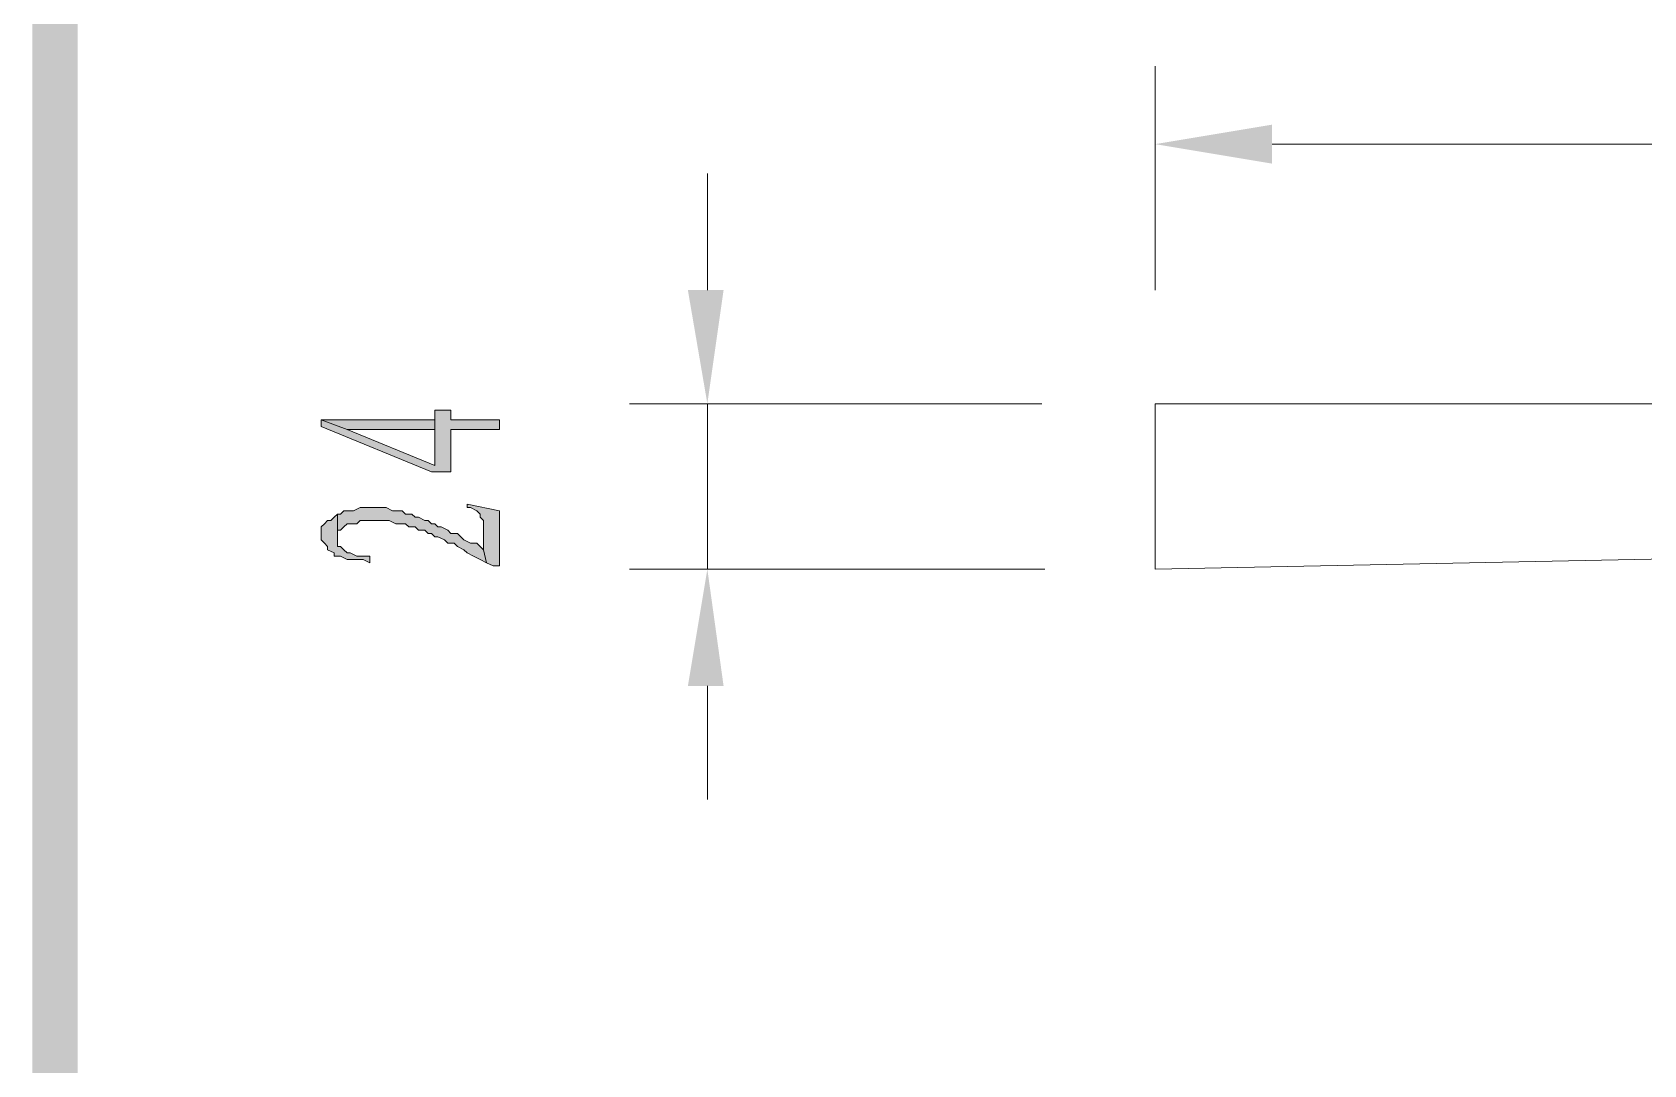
# Model space of a CAD drawing. Header units: millimetres. Extents: x 24 to 410, y 10 to 282.
# Drawn here: x 29.8 to 50.82, y 23.12 to 36.6 of the extents above; entities that cross this region are included whole.
import ezdxf

# ---------------------------------------------------------------- set-up
doc = ezdxf.new("R2010")
doc.units = ezdxf.units.MM

msp = doc.modelspace()

# ---------------------------------------------------------------- hatches: boundary and pattern name
h = msp.add_hatch(color=7)
h.dxf.hatch_style = 2
h.paths.add_polyline_path([(30.395333, 281.643667), (29.802667, 282.236333), (30.395333, 10.244667)])
h = msp.add_hatch(color=7)
h.dxf.hatch_style = 2
h.paths.add_polyline_path([(29.802667, 282.236333), (30.395333, 10.244667), (29.802667, 9.652)])
h = msp.add_hatch(color=7)
h.dxf.hatch_style = 2
h.paths.add_polyline_path([(45.973965, 35.390667), (45.973965, 34.882667), (44.449965, 35.136667)])
h = msp.add_hatch(color=7)
h.dxf.hatch_style = 2
h.paths.add_polyline_path([(38.354, 33.231667), (38.819667, 33.231667), (38.608, 31.75)])
h = msp.add_hatch(color=7)
h.dxf.hatch_style = 2
h.paths.add_polyline_path([(33.570333, 31.538333), (33.570333, 31.453667), (35.009667, 30.861), (35.263667, 30.861), (35.263667, 31.411333), (35.898667, 31.411333), (35.898667, 31.538333), (35.263667, 31.538333), (35.263667, 31.665333), (35.052, 31.665333), (35.052, 31.538333), (35.052, 30.945667), (33.909, 31.411333)])
h = msp.add_hatch(color=7)
h.dxf.hatch_style = 2
h.paths.add_polyline_path([(33.570333, 31.538333), (33.909, 31.411333), (35.052, 31.411333), (35.052, 30.945667), (35.052, 31.538333)])
h = msp.add_hatch(color=7)
h.dxf.hatch_style = 2
h.paths.add_polyline_path([(33.570333, 30.056667), (33.570333, 29.972), (33.612667, 29.929667), (33.655, 29.887333), (33.655, 29.845), (33.739667, 29.802667), (33.739667, 29.760333), (33.782, 29.760333), (33.824333, 29.760333), (33.909, 29.718), (34.120667, 29.718), (34.205333, 29.675667), (34.205333, 29.760333), (34.163, 29.760333), (34.036, 29.760333), (33.951333, 29.802667), (33.909, 29.802667), (33.866667, 29.845), (33.824333, 29.887333), (33.782, 29.887333), (33.782, 29.929667), (33.782, 30.014333), (33.782, 30.310667), (33.739667, 30.268333), (33.697333, 30.226), (33.655, 30.226), (33.612667, 30.183667), (33.570333, 30.141333)])
h = msp.add_hatch(color=7)
h.dxf.hatch_style = 2
h.paths.add_polyline_path([(33.782, 30.310667), (33.782, 30.014333), (33.782, 30.099), (33.824333, 30.099), (33.866667, 30.141333), (33.909, 30.183667), (34.036, 30.183667), (34.078333, 30.226), (34.459333, 30.226), (34.544, 30.183667), (34.671, 30.183667), (34.713333, 30.141333), (34.798, 30.141333), (34.840333, 30.099), (34.925, 30.099), (34.967333, 30.056667), (35.009667, 30.056667), (35.052, 30.014333), (35.094333, 30.014333), (35.179, 29.972), (35.221333, 29.929667), (35.306, 29.929667), (35.348333, 29.887333), (35.433, 29.845), (35.475333, 29.802667), (35.56, 29.760333), (35.644667, 29.718), (35.729333, 29.675667), (35.687, 29.845), (35.644667, 29.887333), (35.602333, 29.929667), (35.517667, 29.929667), (35.433, 29.972), (35.390667, 30.014333), (35.348333, 30.056667), (35.263667, 30.056667), (35.221333, 30.099), (35.136667, 30.141333), (35.094333, 30.141333), (35.052, 30.183667), (35.009667, 30.183667), (34.967333, 30.226), (34.925, 30.226), (34.840333, 30.268333), (34.798, 30.268333), (34.755667, 30.310667), (34.671, 30.310667), (34.628667, 30.353), (34.501667, 30.353), (34.417, 30.395333), (34.078333, 30.395333), (33.993667, 30.353), (33.866667, 30.353), (33.824333, 30.310667)])
h = msp.add_hatch(color=7)
h.dxf.hatch_style = 2
h.paths.add_polyline_path([(35.475369, 30.437667), (35.475369, 30.395333), (35.517702, 30.395333), (35.602369, 30.353), (35.644702, 30.310667), (35.644702, 30.268333), (35.687035, 30.226), (35.687035, 29.845), (35.729369, 29.675667), (35.814035, 29.633333), (35.898702, 29.633333), (35.898702, 30.353)])
h = msp.add_hatch(color=7)
h.dxf.hatch_style = 2
h.paths.add_polyline_path([(38.354, 28.067), (38.819667, 28.067), (38.608, 29.591)])

# ---------------------------------------------------------------- linework, layer by layer
at = {"color": 7, "lineweight": 0}
for points in [[(44.45, 33.231667), (44.45, 36.152667)], [(45.974, 35.136667), (68.156667, 35.136667)], [(38.608, 33.231667), (38.608, 34.755667)], [(42.968333, 31.75), (37.592, 31.75)], [(38.607965, 31.75), (38.607965, 29.591)], [(69.680667, 30.099), (69.680667, 31.75), (44.45, 31.75)], [(69.680667, 30.099), (44.45, 29.591), (44.45, 31.75)], [(43.010667, 29.591), (37.592, 29.591)], [(38.608, 28.067), (38.608, 26.585333)]]:
    msp.add_lwpolyline(points, dxfattribs=at)
for points in [[(33.570333, 31.538333), (33.570333, 31.453667), (35.009667, 30.861), (35.263667, 30.861), (35.263667, 31.411333), (35.898667, 31.411333), (35.898667, 31.538333), (35.263667, 31.538333), (35.263667, 31.665333), (35.052, 31.665333), (35.052, 31.538333), (35.052, 30.945667), (33.909, 31.411333)], [(33.570333, 31.538333), (33.909, 31.411333), (35.052, 31.411333), (35.052, 30.945667), (35.052, 31.538333)], [(33.570333, 30.056667), (33.570333, 29.972), (33.612667, 29.929667), (33.655, 29.887333), (33.655, 29.845), (33.739667, 29.802667), (33.739667, 29.760333), (33.782, 29.760333), (33.824333, 29.760333), (33.909, 29.718), (34.120667, 29.718), (34.205333, 29.675667), (34.205333, 29.760333), (34.163, 29.760333), (34.036, 29.760333), (33.951333, 29.802667), (33.909, 29.802667), (33.866667, 29.845), (33.824333, 29.887333), (33.782, 29.887333), (33.782, 29.929667), (33.782, 30.014333), (33.782, 30.310667), (33.739667, 30.268333), (33.697333, 30.226), (33.655, 30.226), (33.612667, 30.183667), (33.570333, 30.141333)], [(33.782, 30.310667), (33.782, 30.014333), (33.782, 30.099), (33.824333, 30.099), (33.866667, 30.141333), (33.909, 30.183667), (34.036, 30.183667), (34.078333, 30.226), (34.459333, 30.226), (34.544, 30.183667), (34.671, 30.183667), (34.713333, 30.141333), (34.798, 30.141333), (34.840333, 30.099), (34.925, 30.099), (34.967333, 30.056667), (35.009667, 30.056667), (35.052, 30.014333), (35.094333, 30.014333), (35.179, 29.972), (35.221333, 29.929667), (35.306, 29.929667), (35.348333, 29.887333), (35.433, 29.845), (35.475333, 29.802667), (35.56, 29.760333), (35.644667, 29.718), (35.729333, 29.675667), (35.687, 29.845), (35.644667, 29.887333), (35.602333, 29.929667), (35.517667, 29.929667), (35.433, 29.972), (35.390667, 30.014333), (35.348333, 30.056667), (35.263667, 30.056667), (35.221333, 30.099), (35.136667, 30.141333), (35.094333, 30.141333), (35.052, 30.183667), (35.009667, 30.183667), (34.967333, 30.226), (34.925, 30.226), (34.840333, 30.268333), (34.798, 30.268333), (34.755667, 30.310667), (34.671, 30.310667), (34.628667, 30.353), (34.501667, 30.353), (34.417, 30.395333), (34.078333, 30.395333), (33.993667, 30.353), (33.866667, 30.353), (33.824333, 30.310667)], [(35.475369, 30.437667), (35.475369, 30.395333), (35.517702, 30.395333), (35.602369, 30.353), (35.644702, 30.310667), (35.644702, 30.268333), (35.687035, 30.226), (35.687035, 29.845), (35.729369, 29.675667), (35.814035, 29.633333), (35.898702, 29.633333), (35.898702, 30.353)]]:
    msp.add_lwpolyline(points, close=True, dxfattribs=at)

doc.saveas('drawing.dxf')
